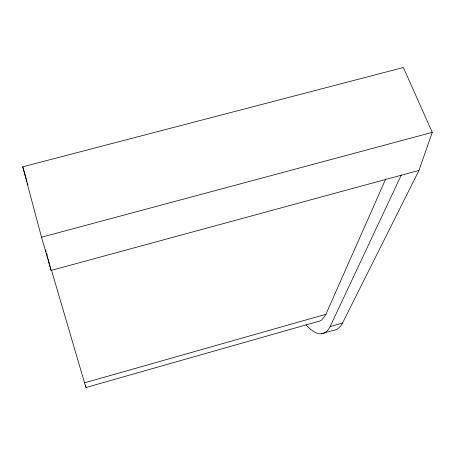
<?xml version="1.0" encoding="UTF-8"?>
<svg xmlns="http://www.w3.org/2000/svg" width="455" height="455" viewBox="0 0 455 455"><rect width="100%" height="100%" fill="white"/><g stroke="black" fill="none" stroke-linecap="round" stroke-linejoin="round"><path stroke-width="0.68" d="M418.981 170.409L432.25 132.371L403.352 67.511L22.75 166.803L41.519 237.22L51.114 270.429L418.981 170.409L342.518 323.044A207.685 43.083 75.5 0 1 332.975 330.415L321.082 333.816M86.063 387.489L317.584 321.622A194.939 38.345 75.5 0 0 322.123 319.586L325.922 314.274L385.55 179.35M306.022 324.91A207.941 40.978 75.5 0 0 330.097 326.588L401.225 175.232M330.097 326.588L342.518 323.044M51.489 270.168L84.533 382.831L325.922 314.274M41.519 237.22L432.25 132.371M84.533 382.831L85.75 386.813A199.608 1.007 74.8 0 0 85.546 385.095M47.11 255.238L46.512 253.202L47.047 255.187M48.304 259.31L48.901 261.346M22.75 166.803L26.999 181.63M27.385 182.978L27.96 185.003M45.602 249.778L46.148 251.831M47.4 256.512L47.929 258.503M48.281 259.828L51.114 270.429"/></g></svg>
